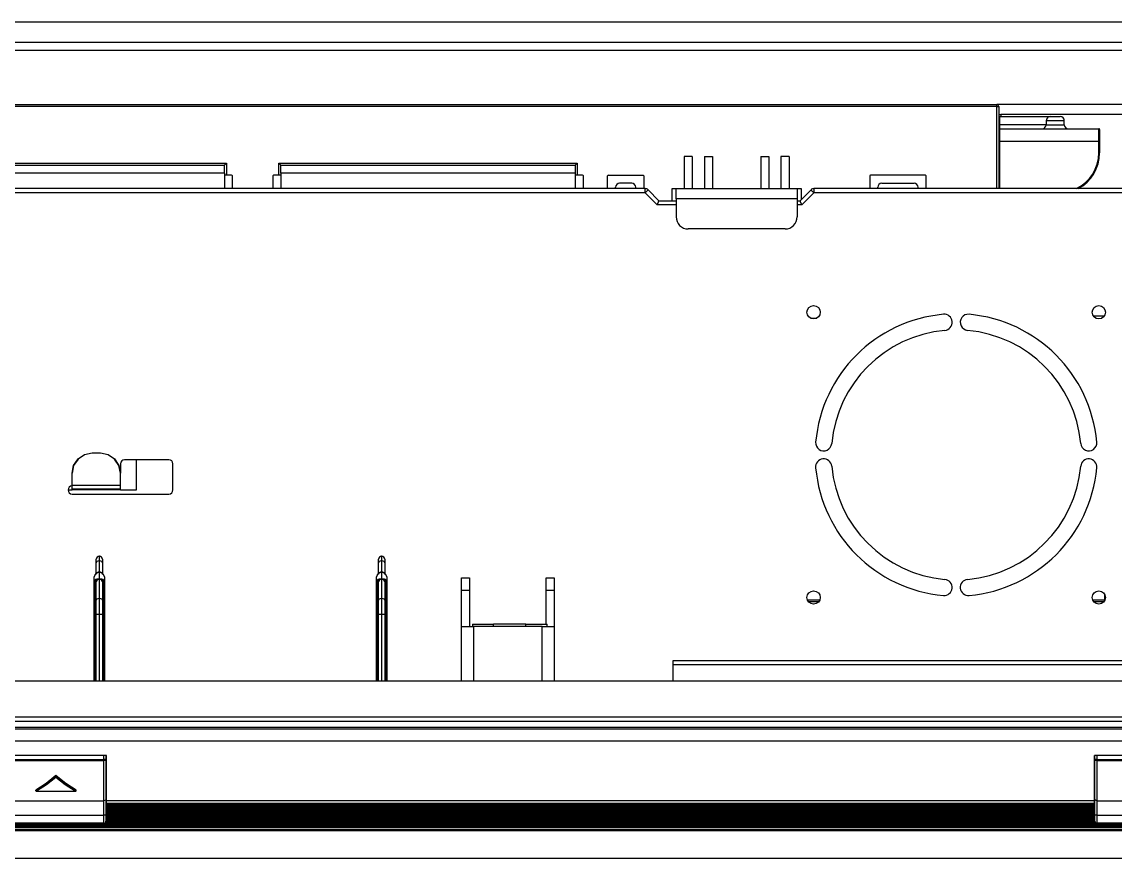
# Model space of a CAD drawing. Header units: millimetres. Extents: x 10547 to 11305, y 9897 to 10391.
# Drawn here: x 10966.16 to 10968.588, y 10281.628 to 10283.485 of the extents above; entities that cross this region are included whole.
import ezdxf

# ---------------------------------------------------------------- set-up
doc = ezdxf.new("R2010")
doc.units = ezdxf.units.MM
doc.layers.add('LG-AIRCON', color=240, linetype='Continuous')
doc.layers.add('에어컨', color=15, linetype='Continuous')

# ---------------------------------------------------------------- blocks, each defined once
blk = doc.blocks.new('A$C079960E7')
at = {"layer": '에어컨', "color": 0, "linetype": 'Continuous'}
for p, q in [((509.85, 373.21, 0), (1814.86, 373.21, 0)), ((509.85, 364.21, 0), (1814.86, 364.21, 0)), ((1814.86, 360.37, 0), (517.05, 360.37, 0)), ((623.7, 336.33, 0), (1719.91, 336.33, 0)), ((1719.91, 335.43, 0), (623.7, 335.43, 0)), ((1817.11, 336.33, 0), (1719.91, 336.33, 0)), ((1719.91, 336.07, 0), (1719.91, 336.33, 0)), ((1719.91, 335.43, 0), (1719.91, 336.07, 0)), ((1719.91, 298.8, 0), (1719.91, 335.43, 0)), ((1719.91, 335.43, 0), (1720.54, 335.43, 0)), ((1720.54, 335.43, 0), (1720.81, 335.43, 0)), ((1720.81, 335.43, 0), (1720.81, 298.8, 0)), ((1720.81, 331.83, 0), (1721.07, 331.83, 0)), ((1721.07, 331.83, 0), (1721.71, 331.83, 0)), ((1721.71, 331.83, 0), (1721.71, 330.93, 0)), ((1781.11, 331.83, 0), (1721.71, 331.83, 0)), ((1720.91, 327.33, 0), (1720.81, 327.33, 0)), ((1721.17, 327.33, 0), (1720.91, 327.33, 0)), ((1721.17, 330.93, 0), (1743.76, 330.93, 0)), ((1721.17, 330.93, 0), (1721.17, 330.45, 0)), ((1721.17, 330.45, 0), (1721.17, 329.13, 0)), ((1721.17, 329.13, 0), (1721.17, 327.33, 0)), ((1721.17, 327.33, 0), (1721.17, 325.53, 0)), ((1741.96, 327.33, 0), (1721.17, 327.33, 0)), ((1741.96, 329.13, 0), (1741.96, 327.33, 0)), ((1742.5, 329.13, 0), (1741.96, 329.13, 0)), ((1741.96, 327.33, 0), (1742.5, 327.33, 0)), ((1743.98, 329.13, 0), (1742.5, 329.13, 0)), ((1742.5, 327.33, 0), (1743.98, 327.33, 0)), ((1743.76, 330.93, 0), (1744.42, 330.93, 0)), ((1746.01, 329.13, 0), (1743.98, 329.13, 0)), ((1743.98, 327.33, 0), (1746.01, 327.33, 0)), ((1744.42, 330.93, 0), (1746.01, 330.93, 0)), ((1746.01, 330.93, 0), (1747.6, 330.93, 0)), ((1748.03, 329.13, 0), (1746.01, 329.13, 0)), ((1746.01, 327.33, 0), (1748.03, 327.33, 0)), ((1747.6, 330.93, 0), (1748.26, 330.93, 0)), ((1749.51, 329.13, 0), (1748.03, 329.13, 0)), ((1748.03, 327.33, 0), (1749.51, 327.33, 0)), ((1750.06, 329.13, 0), (1749.51, 329.13, 0)), ((1749.51, 327.33, 0), (1750.06, 327.33, 0)), ((1750.06, 327.33, 0), (1750.06, 329.13, 0)), ((1721.17, 325.53, 0), (1765.45, 325.53, 0)), ((1721.17, 325.53, 0), (1721.17, 324.76, 0)), ((1721.17, 324.76, 0), (1721.17, 322.65, 0)), ((1721.17, 322.65, 0), (1721.17, 319.77, 0)), ((1765.45, 324.76, 0), (1765.45, 325.53, 0)), ((1765.45, 322.65, 0), (1765.45, 324.76, 0)), ((1765.45, 319.77, 0), (1765.45, 322.65, 0)), ((1765.81, 325.17, 0), (1765.81, 324.45, 0)), ((1765.81, 324.45, 0), (1765.81, 322.47, 0)), ((1765.81, 322.47, 0), (1765.81, 319.77, 0)), ((1720.91, 319.77, 0), (1720.81, 319.77, 0)), ((1721.17, 319.77, 0), (1720.91, 319.77, 0)), ((1721.17, 319.77, 0), (1721.17, 298.8, 0)), ((1765.45, 319.77, 0), (1721.17, 319.77, 0)), ((1765.45, 314.73, 0), (1765.45, 319.77, 0)), ((1765.7, 319.77, 0), (1765.45, 319.77, 0)), ((1765.81, 319.77, 0), (1765.7, 319.77, 0)), ((1765.81, 319.77, 0), (1765.81, 314.73, 0)), ((1584.01, 313.2, 0), (1580.41, 313.2, 0)), ((1580.41, 313.2, 0), (1580.41, 298.8, 0)), ((1584.01, 313.2, 0), (1584.01, 298.8, 0)), ((1589.41, 313.2, 0), (1589.41, 298.8, 0)), ((1589.41, 313.2, 0), (1593.01, 313.2, 0)), ((1593.01, 313.2, 0), (1593.01, 298.8, 0)), ((1614.61, 313.2, 0), (1618.21, 313.2, 0)), ((1614.61, 313.2, 0), (1614.61, 298.8, 0)), ((1618.21, 313.2, 0), (1618.21, 298.8, 0)), ((1627.21, 313.2, 0), (1623.61, 313.2, 0)), ((1623.61, 313.2, 0), (1623.61, 298.8, 0)), ((1627.21, 313.2, 0), (1627.21, 298.8, 0)), ((1765.7, 314.73, 0), (1765.45, 314.73, 0)), ((1765.81, 314.73, 0), (1765.7, 314.73, 0)), ((1242.91, 310.23, 0), (1376.11, 310.23, 0)), ((1243.81, 309.33, 0), (1375.21, 309.33, 0)), ((1375.21, 309.33, 0), (1375.47, 309.59, 0)), ((1375.21, 308.85, 0), (1375.21, 309.33, 0)), ((1375.21, 307.53, 0), (1375.21, 308.85, 0)), ((1375.21, 305.73, 0), (1375.21, 307.53, 0)), ((1375.47, 309.59, 0), (1376.11, 310.23, 0)), ((1376.11, 310.23, 0), (1376.11, 304.83, 0)), ((1399.51, 310.23, 0), (1532.71, 310.23, 0)), ((1399.51, 304.83, 0), (1399.51, 310.23, 0)), ((1399.51, 310.23, 0), (1400.14, 309.59, 0)), ((1400.14, 309.59, 0), (1400.41, 309.33, 0)), ((1400.41, 309.33, 0), (1531.81, 309.33, 0)), ((1400.41, 308.85, 0), (1400.41, 309.33, 0)), ((1400.41, 307.53, 0), (1400.41, 308.85, 0)), ((1400.41, 305.73, 0), (1400.41, 307.53, 0)), ((1531.81, 309.33, 0), (1532.07, 309.59, 0)), ((1531.81, 309.33, 0), (1531.81, 308.85, 0)), ((1531.81, 308.85, 0), (1531.81, 307.53, 0)), ((1531.81, 307.53, 0), (1531.81, 305.73, 0)), ((1532.07, 309.59, 0), (1532.71, 310.23, 0)), ((1532.71, 310.23, 0), (1532.71, 304.83, 0)), ((1375.21, 305.73, 0), (1243.81, 305.73, 0)), ((1375.21, 305.73, 0), (1375.21, 298.8, 0)), ((1375.47, 304.83, 0), (1375.21, 304.83, 0)), ((1376.11, 304.83, 0), (1375.47, 304.83, 0)), ((1378.45, 304.83, 0), (1376.11, 304.83, 0)), ((1378.81, 298.8, 0), (1378.81, 304.47, 0)), ((1396.81, 304.47, 0), (1396.81, 298.8, 0)), ((1399.51, 304.83, 0), (1397.17, 304.83, 0)), ((1400.14, 304.83, 0), (1399.51, 304.83, 0)), ((1400.41, 304.83, 0), (1400.14, 304.83, 0)), ((1531.81, 305.73, 0), (1400.41, 305.73, 0)), ((1400.41, 305.73, 0), (1400.41, 298.8, 0)), ((1531.81, 305.73, 0), (1531.81, 298.8, 0)), ((1532.07, 304.83, 0), (1531.81, 304.83, 0)), ((1532.71, 304.83, 0), (1532.07, 304.83, 0)), ((1535.05, 304.83, 0), (1532.71, 304.83, 0)), ((1535.41, 298.8, 0), (1535.41, 304.47, 0)), ((1546.21, 298.8, 0), (1546.21, 304.47, 0)), ((1546.57, 304.83, 0), (1562.05, 304.83, 0)), ((1562.41, 304.47, 0), (1562.41, 298.8, 0)), ((1663.21, 304.47, 0), (1663.21, 298.8, 0)), ((1688.05, 304.83, 0), (1663.57, 304.83, 0)), ((1688.41, 298.8, 0), (1688.41, 304.47, 0)), ((1563.01, 298.8, 0), (1206.3, 298.8, 0)), ((1549.81, 298.8, 0), (1549.81, 299.43, 0)), ((1557.01, 301.23, 0), (1551.61, 301.23, 0)), ((1558.81, 298.8, 0), (1558.81, 299.43, 0)), ((1563.01, 298.27, 0), (1563.01, 298.8, 0)), ((1563.01, 297, 0), (1563.01, 298.27, 0)), ((1563.91, 297.9, 0), (1563.01, 297, 0)), ((1564.28, 298.27, 0), (1563.91, 297.9, 0)), ((1564.28, 298.27, 0), (1569.16, 293.4, 0)), ((1575.01, 293.4, 0), (1575.01, 298.8, 0)), ((1575.01, 298.8, 0), (1576.28, 298.8, 0)), ((1576.28, 298.8, 0), (1576.81, 298.8, 0)), ((1576.81, 298.8, 0), (1630.81, 298.8, 0)), ((1576.81, 298.2, 0), (1576.81, 298.8, 0)), ((1576.81, 296.55, 0), (1576.81, 298.2, 0)), ((1630.81, 298.8, 0), (1630.81, 298.2, 0)), ((1630.81, 298.8, 0), (1631.33, 298.8, 0)), ((1630.81, 298.2, 0), (1630.81, 296.55, 0)), ((1631.33, 298.8, 0), (1632.61, 298.8, 0)), ((1632.16, 293.4, 0), (1637.03, 298.27, 0)), ((1632.61, 298.8, 0), (1632.61, 293.85, 0)), ((1637.4, 297.9, 0), (1637.03, 298.27, 0)), ((1638.3, 297, 0), (1637.4, 297.9, 0)), ((1824.58, 298.8, 0), (1638.3, 298.8, 0)), ((1638.3, 298.8, 0), (1638.3, 298.27, 0)), ((1638.3, 298.27, 0), (1638.3, 297, 0)), ((1666.81, 298.8, 0), (1666.81, 299.43, 0)), ((1668.61, 301.23, 0), (1683.01, 301.23, 0)), ((1684.81, 298.8, 0), (1684.81, 299.43, 0)), ((1563.01, 297, 0), (1206.3, 297, 0)), ((1568.41, 291.6, 0), (1563.01, 297, 0)), ((1568.41, 291.6, 0), (1568.94, 292.87, 0)), ((1568.94, 292.87, 0), (1569.16, 293.4, 0)), ((1569.16, 293.4, 0), (1576.81, 293.4, 0)), ((1576.81, 294.3, 0), (1576.81, 296.55, 0)), ((1630.81, 294.3, 0), (1576.81, 294.3, 0)), ((1576.81, 294.3, 0), (1576.81, 286.2, 0)), ((1630.81, 296.55, 0), (1630.81, 294.3, 0)), ((1630.81, 294.3, 0), (1630.81, 286.2, 0)), ((1630.81, 293.4, 0), (1632.16, 293.4, 0)), ((1632.38, 292.87, 0), (1632.16, 293.4, 0)), ((1632.9, 291.6, 0), (1632.38, 292.87, 0)), ((1638.3, 297, 0), (1632.9, 291.6, 0)), ((1824.58, 297, 0), (1638.3, 297, 0)), ((1576.81, 291.6, 0), (1568.41, 291.6, 0)), ((1632.9, 291.6, 0), (1630.81, 291.6, 0)), ((1625.41, 280.8, 0), (1582.21, 280.8, 0)), ((1636.79, 241.02, 0), (1639.61, 241.04, 0)), ((1762.93, 242.07, 0), (1768.01, 242.12, 0)), ((1312.81, 180.18, 0), (1316.26, 180.86, 0)), ((1316.26, 180.79, 0), (1312.81, 180.1, 0)), ((1316.26, 180.86, 0), (1316.26, 180.79, 0)), ((1316.26, 180.86, 0), (1319.86, 180.86, 0)), ((1319.86, 180.79, 0), (1316.26, 180.79, 0)), ((1319.86, 180.79, 0), (1319.86, 180.86, 0)), ((1319.86, 180.86, 0), (1323.3, 180.18, 0)), ((1323.3, 180.1, 0), (1319.86, 180.79, 0)), ((1307.94, 175.31, 0), (1309.89, 178.23, 0)), ((1309.89, 178.15, 0), (1307.94, 175.24, 0)), ((1309.89, 178.23, 0), (1312.81, 180.18, 0)), ((1312.81, 180.1, 0), (1309.89, 178.15, 0)), ((1323.3, 180.18, 0), (1326.22, 178.23, 0)), ((1326.22, 178.15, 0), (1323.3, 180.1, 0)), ((1326.22, 178.23, 0), (1328.17, 175.31, 0)), ((1328.17, 175.24, 0), (1326.22, 178.15, 0)), ((1328.86, 176.04, 0), (1328.86, 171.87, 0)), ((1350.46, 177.84, 0), (1330.66, 177.84, 0)), ((1336.06, 164.34, 0), (1336.06, 177.84, 0)), ((1352.26, 164.34, 0), (1352.26, 176.04, 0)), ((1307.26, 171.87, 0), (1307.94, 175.31, 0)), ((1307.94, 175.24, 0), (1307.26, 171.8, 0)), ((1307.26, 171.8, 0), (1307.26, 171.87, 0)), ((1307.26, 166.41, 0), (1307.26, 171.8, 0)), ((1328.17, 175.31, 0), (1328.86, 171.87, 0)), ((1328.86, 171.8, 0), (1328.17, 175.24, 0)), ((1328.86, 171.87, 0), (1328.86, 171.8, 0)), ((1328.86, 166.41, 0), (1328.86, 171.8, 0)), ((1328.86, 166.41, 0), (1307.26, 166.41, 0)), ((1307.26, 165.2, 0), (1307.26, 166.41, 0)), ((1328.86, 165.2, 0), (1328.86, 166.41, 0)), ((1305.46, 164.34, 0), (1307.26, 164.34, 0)), ((1307.26, 164.7, 0), (1307.26, 165.2, 0)), ((1328.86, 164.7, 0), (1307.26, 164.7, 0)), ((1307.26, 164.6, 0), (1307.26, 164.7, 0)), ((1307.26, 164.34, 0), (1307.26, 164.6, 0)), ((1328.86, 164.34, 0), (1307.26, 164.34, 0)), ((1307.26, 162.54, 0), (1350.46, 162.54, 0)), ((1328.86, 164.7, 0), (1328.86, 165.2, 0)), ((1328.86, 164.6, 0), (1328.86, 164.7, 0)), ((1328.86, 164.34, 0), (1328.86, 164.6, 0)), ((1328.86, 164.34, 0), (1336.06, 164.34, 0)), ((1318.06, 133.08, 0), (1318.06, 133.5, 0)), ((1318.06, 131.87, 0), (1318.06, 133.08, 0)), ((1318.06, 131.87, 0), (1318.43, 132.57, 0)), ((1318.06, 127.14, 0), (1318.06, 131.87, 0)), ((1318.43, 132.57, 0), (1319.32, 132.87, 0)), ((1319.5, 134.76, 0), (1319.32, 134.76, 0)), ((1319.32, 134.76, 0), (1319.32, 134.27, 0)), ((1319.32, 134.27, 0), (1319.32, 132.87, 0)), ((1319.32, 132.87, 0), (1319.32, 127.78, 0)), ((1319.5, 132.87, 0), (1319.32, 132.87, 0)), ((1319.5, 134.27, 0), (1319.5, 134.76, 0)), ((1319.5, 132.87, 0), (1319.5, 134.27, 0)), ((1319.5, 127.78, 0), (1319.5, 132.87, 0)), ((1319.5, 132.87, 0), (1320.39, 132.57, 0)), ((1320.39, 132.57, 0), (1320.76, 131.87, 0)), ((1320.76, 133.5, 0), (1320.76, 133.08, 0)), ((1320.76, 133.08, 0), (1320.76, 131.87, 0)), ((1320.76, 131.87, 0), (1320.76, 127.13, 0)), ((1444.06, 133.08, 0), (1444.06, 133.5, 0)), ((1444.06, 131.87, 0), (1444.06, 133.08, 0)), ((1444.06, 131.87, 0), (1444.43, 132.57, 0)), ((1444.06, 127.14, 0), (1444.06, 131.87, 0)), ((1444.43, 132.57, 0), (1445.32, 132.87, 0)), ((1445.5, 134.76, 0), (1445.32, 134.76, 0)), ((1445.32, 134.76, 0), (1445.32, 134.27, 0)), ((1445.32, 134.27, 0), (1445.32, 132.87, 0)), ((1445.32, 132.87, 0), (1445.32, 127.78, 0)), ((1445.5, 132.87, 0), (1445.32, 132.87, 0)), ((1445.5, 134.27, 0), (1445.5, 134.76, 0)), ((1445.5, 132.87, 0), (1445.5, 134.27, 0)), ((1445.5, 127.78, 0), (1445.5, 132.87, 0)), ((1445.5, 132.87, 0), (1446.39, 132.57, 0)), ((1446.39, 132.57, 0), (1446.76, 131.87, 0)), ((1446.76, 133.5, 0), (1446.76, 133.08, 0)), ((1446.76, 133.08, 0), (1446.76, 131.87, 0)), ((1446.76, 131.87, 0), (1446.76, 127.13, 0)), ((1317.74, 126.86, 0), (1317.53, 126.61, 0)), ((1317.8, 126.86, 0), (1317.62, 126.67, 0)), ((1318.01, 127.1, 0), (1317.74, 126.86, 0)), ((1318.06, 127.09, 0), (1317.8, 126.86, 0)), ((1318.22, 127.27, 0), (1318.01, 127.1, 0)), ((1318.06, 126.74, 0), (1318.43, 127.47, 0)), ((1318.35, 127.29, 0), (1318.06, 127.09, 0)), ((1318.45, 127.42, 0), (1318.22, 127.27, 0)), ((1318.46, 127.37, 0), (1318.35, 127.29, 0)), ((1318.43, 127.47, 0), (1319.32, 127.78, 0)), ((1318.44, 127.43, 0), (1318.5, 127.47, 0)), ((1318.57, 127.43, 0), (1318.46, 127.37, 0)), ((1318.5, 127.47, 0), (1318.75, 127.61, 0)), ((1318.93, 127.62, 0), (1318.57, 127.43, 0)), ((1318.75, 127.61, 0), (1319.02, 127.71, 0)), ((1319.3, 127.77, 0), (1318.93, 127.62, 0)), ((1319.02, 127.71, 0), (1319.16, 127.75, 0)), ((1319.16, 127.75, 0), (1319.3, 127.77, 0)), ((1319.31, 127.77, 0), (1319.3, 127.77, 0)), ((1319.3, 127.77, 0), (1319.31, 127.77, 0)), ((1319.32, 127.78, 0), (1319.31, 127.77, 0)), ((1319.31, 127.77, 0), (1319.32, 127.78, 0)), ((1319.32, 127.78, 0), (1319.32, 124.57, 0)), ((1319.5, 124.57, 0), (1319.5, 127.78, 0)), ((1319.5, 127.78, 0), (1320.39, 127.47, 0)), ((1319.5, 127.77, 0), (1319.5, 127.78, 0)), ((1319.5, 127.78, 0), (1319.5, 127.77, 0)), ((1319.51, 127.77, 0), (1319.5, 127.77, 0)), ((1319.5, 127.77, 0), (1319.51, 127.77, 0)), ((1319.88, 127.62, 0), (1319.51, 127.77, 0)), ((1319.51, 127.77, 0), (1319.65, 127.75, 0)), ((1319.65, 127.75, 0), (1319.79, 127.71, 0)), ((1319.79, 127.71, 0), (1320.06, 127.61, 0)), ((1320.24, 127.43, 0), (1319.88, 127.62, 0)), ((1320.06, 127.61, 0), (1320.31, 127.47, 0)), ((1320.35, 127.37, 0), (1320.24, 127.43, 0)), ((1320.31, 127.47, 0), (1320.37, 127.43, 0)), ((1320.46, 127.29, 0), (1320.35, 127.37, 0)), ((1320.52, 127.32, 0), (1320.36, 127.42, 0)), ((1320.39, 127.47, 0), (1320.76, 126.74, 0)), ((1320.75, 127.09, 0), (1320.46, 127.29, 0)), ((1320.68, 127.21, 0), (1320.52, 127.32, 0)), ((1320.95, 126.98, 0), (1320.68, 127.21, 0)), ((1321.01, 126.86, 0), (1320.75, 127.09, 0)), ((1321.18, 126.72, 0), (1320.95, 126.98, 0)), ((1321.19, 126.67, 0), (1321.01, 126.86, 0)), ((1443.75, 126.86, 0), (1443.53, 126.61, 0)), ((1443.8, 126.86, 0), (1443.62, 126.67, 0)), ((1444.01, 127.1, 0), (1443.75, 126.86, 0)), ((1444.06, 127.09, 0), (1443.8, 126.86, 0)), ((1444.22, 127.27, 0), (1444.01, 127.1, 0)), ((1444.06, 126.74, 0), (1444.43, 127.47, 0)), ((1444.35, 127.29, 0), (1444.06, 127.09, 0)), ((1444.45, 127.42, 0), (1444.22, 127.27, 0)), ((1444.46, 127.37, 0), (1444.35, 127.29, 0)), ((1444.43, 127.47, 0), (1445.32, 127.78, 0)), ((1444.44, 127.43, 0), (1444.5, 127.47, 0)), ((1444.57, 127.43, 0), (1444.46, 127.37, 0)), ((1444.5, 127.47, 0), (1444.75, 127.61, 0)), ((1444.93, 127.62, 0), (1444.57, 127.43, 0)), ((1444.75, 127.61, 0), (1445.02, 127.71, 0)), ((1445.3, 127.77, 0), (1444.93, 127.62, 0)), ((1445.02, 127.71, 0), (1445.16, 127.75, 0)), ((1445.16, 127.75, 0), (1445.3, 127.77, 0)), ((1445.31, 127.77, 0), (1445.3, 127.77, 0)), ((1445.3, 127.77, 0), (1445.31, 127.77, 0)), ((1445.32, 127.78, 0), (1445.31, 127.77, 0)), ((1445.31, 127.77, 0), (1445.32, 127.78, 0)), ((1445.32, 127.78, 0), (1445.32, 124.57, 0)), ((1445.5, 124.57, 0), (1445.5, 127.78, 0)), ((1445.5, 127.78, 0), (1446.39, 127.47, 0)), ((1445.5, 127.77, 0), (1445.5, 127.78, 0)), ((1445.5, 127.78, 0), (1445.5, 127.77, 0)), ((1445.51, 127.77, 0), (1445.5, 127.77, 0)), ((1445.5, 127.77, 0), (1445.51, 127.77, 0)), ((1445.88, 127.62, 0), (1445.51, 127.77, 0)), ((1445.51, 127.77, 0), (1445.65, 127.75, 0)), ((1445.65, 127.75, 0), (1445.79, 127.71, 0)), ((1445.79, 127.71, 0), (1446.06, 127.61, 0)), ((1446.24, 127.43, 0), (1445.88, 127.62, 0)), ((1446.06, 127.61, 0), (1446.31, 127.47, 0)), ((1446.35, 127.37, 0), (1446.24, 127.43, 0)), ((1446.31, 127.47, 0), (1446.37, 127.43, 0)), ((1446.46, 127.29, 0), (1446.35, 127.37, 0)), ((1446.52, 127.32, 0), (1446.37, 127.42, 0)), ((1446.39, 127.47, 0), (1446.76, 126.74, 0)), ((1446.75, 127.09, 0), (1446.46, 127.29, 0)), ((1446.68, 127.21, 0), (1446.52, 127.32, 0)), ((1446.95, 126.98, 0), (1446.68, 127.21, 0)), ((1447.01, 126.86, 0), (1446.75, 127.09, 0)), ((1447.18, 126.72, 0), (1446.95, 126.98, 0)), ((1447.19, 126.67, 0), (1447.01, 126.86, 0)), ((1317.37, 126.33, 0), (1317.16, 125.57, 0)), ((1317.16, 123.25, 0), (1317.16, 125.57, 0)), ((1317.16, 123.25, 0), (1317.37, 124.01, 0)), ((1317.16, 99.24, 0), (1317.16, 123.25, 0)), ((1317.16, 123.25, 0), (1317.26, 123.1, 0)), ((1317.26, 123.1, 0), (1317.52, 123.04, 0)), ((1317.42, 126.44, 0), (1317.36, 126.34, 0)), ((1317.42, 126.4, 0), (1317.37, 126.33, 0)), ((1317.37, 126.33, 0), (1317.38, 126.36, 0)), ((1317.37, 124.01, 0), (1317.4, 124.05, 0)), ((1317.37, 124.01, 0), (1317.47, 123.83, 0)), ((1317.38, 126.36, 0), (1317.39, 126.39, 0)), ((1317.4, 124.05, 0), (1317.43, 124.09, 0)), ((1317.49, 126.53, 0), (1317.42, 126.44, 0)), ((1317.46, 126.47, 0), (1317.42, 126.4, 0)), ((1317.43, 124.1, 0), (1317.61, 124.31, 0)), ((1317.43, 124.09, 0), (1317.43, 124.1, 0)), ((1317.43, 124.1, 0), (1317.43, 124.1, 0)), ((1317.43, 124.09, 0), (1317.51, 123.91, 0)), ((1317.62, 126.67, 0), (1317.46, 126.47, 0)), ((1317.46, 126.47, 0), (1317.47, 126.51, 0)), ((1317.47, 126.51, 0), (1317.48, 126.54, 0)), ((1317.47, 123.83, 0), (1317.7, 123.68, 0)), ((1317.51, 126.57, 0), (1317.49, 126.53, 0)), ((1317.53, 126.61, 0), (1317.51, 126.57, 0)), ((1317.51, 123.91, 0), (1317.72, 123.75, 0)), ((1317.7, 123.68, 0), (1317.52, 123.04, 0)), ((1317.52, 123.04, 0), (1317.52, 99.03, 0)), ((1317.61, 124.31, 0), (1317.83, 124.48, 0)), ((1317.71, 123.71, 0), (1317.7, 123.68, 0)), ((1317.7, 99.03, 0), (1317.7, 123.68, 0)), ((1317.72, 123.75, 0), (1317.71, 123.71, 0)), ((1317.81, 123.95, 0), (1317.72, 123.75, 0)), ((1317.96, 123.68, 0), (1317.72, 123.75, 0)), ((1317.72, 123.75, 0), (1317.72, 123.75, 0)), ((1317.72, 123.75, 0), (1317.72, 123.75, 0)), ((1317.93, 124.12, 0), (1317.81, 123.95, 0)), ((1317.83, 124.48, 0), (1318.09, 124.6, 0)), ((1318.11, 124.29, 0), (1317.93, 124.12, 0)), ((1318.06, 123.54, 0), (1317.96, 123.68, 0)), ((1318.43, 124.27, 0), (1318.06, 123.54, 0)), ((1318.06, 115.12, 0), (1318.06, 123.54, 0)), ((1318.09, 124.6, 0), (1318.37, 124.67, 0)), ((1318.33, 124.42, 0), (1318.11, 124.29, 0)), ((1318.41, 124.46, 0), (1318.33, 124.42, 0)), ((1318.37, 124.67, 0), (1318.46, 124.68, 0)), ((1318.5, 124.49, 0), (1318.41, 124.46, 0)), ((1319.32, 124.57, 0), (1318.43, 124.27, 0)), ((1318.46, 124.68, 0), (1318.56, 124.69, 0)), ((1318.78, 124.57, 0), (1318.5, 124.49, 0)), ((1318.56, 124.69, 0), (1318.93, 124.66, 0)), ((1319.09, 124.59, 0), (1318.78, 124.57, 0)), ((1318.93, 124.66, 0), (1319.3, 124.57, 0)), ((1319.2, 124.58, 0), (1319.09, 124.59, 0)), ((1319.3, 124.57, 0), (1319.2, 124.58, 0)), ((1319.3, 124.57, 0), (1319.31, 124.57, 0)), ((1319.31, 124.57, 0), (1319.3, 124.57, 0)), ((1319.31, 124.57, 0), (1319.32, 124.57, 0)), ((1319.32, 124.57, 0), (1319.31, 124.57, 0)), ((1319.32, 124.57, 0), (1319.32, 116.12, 0)), ((1319.5, 116.12, 0), (1319.5, 124.57, 0)), ((1320.39, 124.27, 0), (1319.5, 124.57, 0)), ((1319.51, 124.57, 0), (1319.5, 124.57, 0)), ((1319.5, 124.57, 0), (1319.5, 124.57, 0)), ((1319.5, 124.57, 0), (1319.5, 124.57, 0)), ((1319.5, 124.57, 0), (1319.51, 124.57, 0)), ((1319.51, 124.57, 0), (1319.88, 124.66, 0)), ((1319.62, 124.58, 0), (1319.51, 124.57, 0)), ((1319.72, 124.59, 0), (1319.62, 124.58, 0)), ((1320.03, 124.57, 0), (1319.72, 124.59, 0)), ((1319.88, 124.66, 0), (1320.26, 124.69, 0)), ((1320.32, 124.49, 0), (1320.03, 124.57, 0)), ((1320.26, 124.69, 0), (1320.35, 124.68, 0)), ((1320.4, 124.46, 0), (1320.32, 124.49, 0)), ((1320.35, 124.68, 0), (1320.45, 124.67, 0)), ((1320.76, 123.54, 0), (1320.39, 124.27, 0)), ((1320.49, 124.42, 0), (1320.4, 124.46, 0)), ((1320.45, 124.67, 0), (1320.72, 124.6, 0)), ((1320.7, 124.29, 0), (1320.49, 124.42, 0)), ((1320.88, 124.12, 0), (1320.7, 124.29, 0)), ((1320.72, 124.6, 0), (1320.98, 124.48, 0)), ((1320.85, 123.68, 0), (1320.76, 123.54, 0)), ((1320.76, 123.54, 0), (1320.76, 115.12, 0)), ((1321.09, 123.75, 0), (1320.85, 123.68, 0)), ((1321, 123.95, 0), (1320.88, 124.12, 0)), ((1320.98, 124.48, 0), (1321.2, 124.31, 0)), ((1321.09, 123.75, 0), (1321, 123.95, 0)), ((1321.09, 123.75, 0), (1321.3, 123.91, 0)), ((1321.09, 123.75, 0), (1321.09, 123.75, 0)), ((1321.09, 123.75, 0), (1321.09, 123.75, 0)), ((1321.1, 123.71, 0), (1321.09, 123.75, 0)), ((1321.12, 123.68, 0), (1321.1, 123.71, 0)), ((1321.12, 123.68, 0), (1321.34, 123.83, 0)), ((1321.12, 123.68, 0), (1321.12, 99.03, 0)), ((1321.3, 123.04, 0), (1321.12, 123.68, 0)), ((1321.25, 126.63, 0), (1321.18, 126.72, 0)), ((1321.35, 126.47, 0), (1321.19, 126.67, 0)), ((1321.2, 124.31, 0), (1321.38, 124.1, 0)), ((1321.31, 126.53, 0), (1321.25, 126.63, 0)), ((1321.3, 123.91, 0), (1321.39, 124.09, 0)), ((1321.3, 123.04, 0), (1321.55, 123.1, 0)), ((1321.3, 99.03, 0), (1321.3, 123.04, 0)), ((1321.33, 126.54, 0), (1321.35, 126.51, 0)), ((1321.4, 126.44, 0), (1321.33, 126.53, 0)), ((1321.34, 123.83, 0), (1321.44, 124.01, 0)), ((1321.35, 126.51, 0), (1321.35, 126.47, 0)), ((1321.4, 126.4, 0), (1321.35, 126.47, 0)), ((1321.38, 124.1, 0), (1321.38, 124.1, 0)), ((1321.38, 124.1, 0), (1321.39, 124.09, 0)), ((1321.39, 124.09, 0), (1321.41, 124.05, 0)), ((1321.45, 126.34, 0), (1321.4, 126.44, 0)), ((1321.44, 126.33, 0), (1321.4, 126.4, 0)), ((1321.41, 124.05, 0), (1321.44, 124.01, 0)), ((1321.43, 126.39, 0), (1321.44, 126.36, 0)), ((1321.44, 126.36, 0), (1321.44, 126.33, 0)), ((1321.66, 125.57, 0), (1321.44, 126.33, 0)), ((1321.44, 124.01, 0), (1321.66, 123.25, 0)), ((1321.55, 123.1, 0), (1321.66, 123.25, 0)), ((1321.66, 125.57, 0), (1321.66, 123.25, 0)), ((1321.66, 123.25, 0), (1321.66, 99.24, 0)), ((1443.37, 126.33, 0), (1443.16, 125.57, 0)), ((1443.16, 123.25, 0), (1443.16, 125.57, 0)), ((1443.16, 123.25, 0), (1443.37, 124.01, 0)), ((1443.16, 99.24, 0), (1443.16, 123.25, 0)), ((1443.16, 123.25, 0), (1443.26, 123.1, 0)), ((1443.26, 123.1, 0), (1443.52, 123.04, 0)), ((1443.43, 126.44, 0), (1443.36, 126.34, 0)), ((1443.42, 126.4, 0), (1443.37, 126.33, 0)), ((1443.37, 126.33, 0), (1443.38, 126.36, 0)), ((1443.37, 124.01, 0), (1443.4, 124.05, 0)), ((1443.37, 124.01, 0), (1443.47, 123.83, 0)), ((1443.38, 126.36, 0), (1443.39, 126.39, 0)), ((1443.4, 124.05, 0), (1443.43, 124.09, 0)), ((1443.47, 126.47, 0), (1443.42, 126.4, 0)), ((1443.49, 126.53, 0), (1443.43, 126.44, 0)), ((1443.43, 124.1, 0), (1443.61, 124.31, 0)), ((1443.43, 124.09, 0), (1443.43, 124.1, 0)), ((1443.43, 124.1, 0), (1443.43, 124.1, 0)), ((1443.43, 124.09, 0), (1443.51, 123.91, 0)), ((1443.62, 126.67, 0), (1443.47, 126.47, 0)), ((1443.47, 126.51, 0), (1443.48, 126.54, 0)), ((1443.47, 126.47, 0), (1443.47, 126.51, 0)), ((1443.47, 123.83, 0), (1443.7, 123.68, 0)), ((1443.51, 126.57, 0), (1443.49, 126.53, 0)), ((1443.53, 126.61, 0), (1443.51, 126.57, 0)), ((1443.51, 123.91, 0), (1443.72, 123.75, 0)), ((1443.7, 123.68, 0), (1443.52, 123.04, 0)), ((1443.52, 123.04, 0), (1443.52, 99.03, 0)), ((1443.61, 124.31, 0), (1443.84, 124.48, 0)), ((1443.71, 123.71, 0), (1443.7, 123.68, 0)), ((1443.7, 99.03, 0), (1443.7, 123.68, 0)), ((1443.72, 123.75, 0), (1443.71, 123.71, 0)), ((1443.81, 123.95, 0), (1443.72, 123.75, 0)), ((1443.96, 123.68, 0), (1443.72, 123.75, 0)), ((1443.72, 123.75, 0), (1443.72, 123.75, 0)), ((1443.72, 123.75, 0), (1443.72, 123.75, 0)), ((1443.94, 124.12, 0), (1443.81, 123.95, 0)), ((1443.84, 124.48, 0), (1444.09, 124.6, 0)), ((1444.11, 124.29, 0), (1443.94, 124.12, 0)), ((1444.06, 123.54, 0), (1443.96, 123.68, 0)), ((1444.43, 124.27, 0), (1444.06, 123.54, 0)), ((1444.06, 115.12, 0), (1444.06, 123.54, 0)), ((1444.09, 124.6, 0), (1444.37, 124.67, 0)), ((1444.33, 124.42, 0), (1444.11, 124.29, 0)), ((1444.41, 124.46, 0), (1444.33, 124.42, 0)), ((1444.37, 124.67, 0), (1444.46, 124.68, 0)), ((1444.5, 124.49, 0), (1444.41, 124.46, 0)), ((1445.32, 124.57, 0), (1444.43, 124.27, 0)), ((1444.46, 124.68, 0), (1444.56, 124.69, 0)), ((1444.78, 124.57, 0), (1444.5, 124.49, 0)), ((1444.56, 124.69, 0), (1444.93, 124.66, 0)), ((1445.09, 124.59, 0), (1444.78, 124.57, 0)), ((1444.93, 124.66, 0), (1445.3, 124.57, 0)), ((1445.2, 124.58, 0), (1445.09, 124.59, 0)), ((1445.3, 124.57, 0), (1445.2, 124.58, 0)), ((1445.3, 124.57, 0), (1445.31, 124.57, 0)), ((1445.31, 124.57, 0), (1445.3, 124.57, 0)), ((1445.31, 124.57, 0), (1445.32, 124.57, 0)), ((1445.32, 124.57, 0), (1445.31, 124.57, 0)), ((1445.32, 124.57, 0), (1445.32, 116.12, 0)), ((1445.5, 116.12, 0), (1445.5, 124.57, 0)), ((1446.39, 124.27, 0), (1445.5, 124.57, 0)), ((1445.51, 124.57, 0), (1445.5, 124.57, 0)), ((1445.5, 124.57, 0), (1445.5, 124.57, 0)), ((1445.5, 124.57, 0), (1445.5, 124.57, 0)), ((1445.5, 124.57, 0), (1445.51, 124.57, 0)), ((1445.51, 124.57, 0), (1445.88, 124.66, 0)), ((1445.62, 124.58, 0), (1445.51, 124.57, 0)), ((1445.72, 124.59, 0), (1445.62, 124.58, 0)), ((1446.03, 124.57, 0), (1445.72, 124.59, 0)), ((1445.88, 124.66, 0), (1446.26, 124.69, 0)), ((1446.32, 124.49, 0), (1446.03, 124.57, 0)), ((1446.26, 124.69, 0), (1446.35, 124.68, 0)), ((1446.4, 124.46, 0), (1446.32, 124.49, 0)), ((1446.35, 124.68, 0), (1446.45, 124.67, 0)), ((1446.76, 123.54, 0), (1446.39, 124.27, 0)), ((1446.49, 124.42, 0), (1446.4, 124.46, 0)), ((1446.45, 124.67, 0), (1446.72, 124.6, 0)), ((1446.7, 124.29, 0), (1446.49, 124.42, 0)), ((1446.88, 124.12, 0), (1446.7, 124.29, 0)), ((1446.72, 124.6, 0), (1446.98, 124.48, 0)), ((1446.85, 123.68, 0), (1446.76, 123.54, 0)), ((1446.76, 123.54, 0), (1446.76, 115.12, 0)), ((1447.09, 123.75, 0), (1446.85, 123.68, 0)), ((1447, 123.95, 0), (1446.88, 124.12, 0)), ((1446.98, 124.48, 0), (1447.2, 124.31, 0)), ((1447.09, 123.75, 0), (1447, 123.95, 0)), ((1447.09, 123.75, 0), (1447.3, 123.91, 0)), ((1447.09, 123.75, 0), (1447.09, 123.75, 0)), ((1447.09, 123.75, 0), (1447.09, 123.75, 0)), ((1447.11, 123.71, 0), (1447.09, 123.75, 0)), ((1447.12, 123.68, 0), (1447.11, 123.71, 0)), ((1447.12, 123.68, 0), (1447.34, 123.83, 0)), ((1447.12, 123.68, 0), (1447.12, 99.03, 0)), ((1447.3, 123.04, 0), (1447.12, 123.68, 0)), ((1447.25, 126.63, 0), (1447.18, 126.72, 0)), ((1447.35, 126.47, 0), (1447.19, 126.67, 0)), ((1447.2, 124.31, 0), (1447.38, 124.1, 0)), ((1447.31, 126.53, 0), (1447.25, 126.63, 0)), ((1447.3, 123.91, 0), (1447.39, 124.09, 0)), ((1447.3, 123.04, 0), (1447.55, 123.1, 0)), ((1447.3, 99.03, 0), (1447.3, 123.04, 0)), ((1447.33, 126.54, 0), (1447.35, 126.51, 0)), ((1447.4, 126.44, 0), (1447.33, 126.53, 0)), ((1447.34, 123.83, 0), (1447.44, 124.01, 0)), ((1447.35, 126.51, 0), (1447.35, 126.47, 0)), ((1447.4, 126.4, 0), (1447.35, 126.47, 0)), ((1447.38, 124.1, 0), (1447.38, 124.1, 0)), ((1447.38, 124.1, 0), (1447.39, 124.09, 0)), ((1447.39, 124.09, 0), (1447.41, 124.05, 0)), ((1447.45, 126.34, 0), (1447.4, 126.44, 0)), ((1447.44, 126.33, 0), (1447.4, 126.4, 0)), ((1447.41, 124.05, 0), (1447.44, 124.01, 0)), ((1447.43, 126.39, 0), (1447.44, 126.36, 0)), ((1447.44, 126.36, 0), (1447.44, 126.33, 0)), ((1447.66, 125.57, 0), (1447.44, 126.33, 0)), ((1447.44, 124.01, 0), (1447.66, 123.25, 0)), ((1447.55, 123.1, 0), (1447.66, 123.25, 0)), ((1447.66, 125.57, 0), (1447.66, 123.25, 0)), ((1447.66, 123.25, 0), (1447.66, 99.24, 0)), ((1480.96, 125.1, 0), (1484.56, 125.1, 0)), ((1480.96, 124.42, 0), (1480.96, 125.1, 0)), ((1480.96, 122.47, 0), (1480.96, 124.42, 0)), ((1480.96, 119.56, 0), (1480.96, 122.47, 0)), ((1484.56, 125.1, 0), (1484.56, 124.42, 0)), ((1484.56, 124.42, 0), (1484.56, 122.47, 0)), ((1484.56, 122.47, 0), (1484.56, 119.56, 0)), ((1518.76, 125.1, 0), (1522.36, 125.1, 0)), ((1518.76, 124.42, 0), (1518.76, 125.1, 0)), ((1518.76, 122.47, 0), (1518.76, 124.42, 0)), ((1518.76, 119.56, 0), (1518.76, 122.47, 0)), ((1522.36, 125.1, 0), (1522.36, 124.42, 0)), ((1522.36, 124.42, 0), (1522.36, 122.47, 0)), ((1522.36, 122.47, 0), (1522.36, 119.56, 0)), ((1484.56, 119.56, 0), (1480.96, 119.56, 0)), ((1480.96, 103.5, 0), (1480.96, 119.56, 0)), ((1484.56, 119.56, 0), (1484.56, 103.5, 0)), ((1518.76, 104.4, 0), (1518.76, 119.56, 0)), ((1522.36, 119.56, 0), (1518.76, 119.56, 0)), ((1522.36, 119.56, 0), (1522.36, 103.5, 0)), ((1768.06, 117.8, 0), (1768.06, 114.93, 0)), ((1318.06, 115.12, 0), (1318.43, 115.83, 0)), ((1318.06, 112.41, 0), (1318.06, 115.12, 0)), ((1318.06, 109.01, 0), (1318.06, 112.41, 0)), ((1318.43, 115.83, 0), (1319.32, 116.12, 0)), ((1319.32, 116.12, 0), (1319.5, 116.12, 0)), ((1319.32, 116.12, 0), (1319.32, 112.97, 0)), ((1319.32, 112.97, 0), (1319.32, 109.01, 0)), ((1319.5, 116.12, 0), (1320.39, 115.83, 0)), ((1319.5, 112.97, 0), (1319.5, 116.12, 0)), ((1319.5, 109.01, 0), (1319.5, 112.97, 0)), ((1320.39, 115.83, 0), (1320.76, 115.12, 0)), ((1320.76, 115.12, 0), (1320.76, 112.41, 0)), ((1320.76, 112.41, 0), (1320.76, 109.01, 0)), ((1444.06, 115.12, 0), (1444.43, 115.83, 0)), ((1444.06, 112.41, 0), (1444.06, 115.12, 0)), ((1444.06, 109.01, 0), (1444.06, 112.41, 0)), ((1444.43, 115.83, 0), (1445.32, 116.12, 0)), ((1445.32, 116.12, 0), (1445.5, 116.12, 0)), ((1445.32, 116.12, 0), (1445.32, 112.97, 0)), ((1445.32, 112.97, 0), (1445.32, 109.01, 0)), ((1445.5, 112.97, 0), (1445.5, 116.12, 0)), ((1445.5, 116.12, 0), (1446.39, 115.83, 0)), ((1445.5, 109.01, 0), (1445.5, 112.97, 0)), ((1446.39, 115.83, 0), (1446.76, 115.12, 0)), ((1446.76, 115.12, 0), (1446.76, 112.41, 0)), ((1446.76, 112.41, 0), (1446.76, 109.01, 0)), ((1635.36, 115.37, 0), (1640.97, 115.37, 0)), ((1635.76, 114.61, 0), (1640.56, 114.61, 0)), ((1762.64, 115.37, 0), (1768.06, 115.37, 0)), ((1763.04, 114.61, 0), (1767.84, 114.61, 0)), ((1318.06, 79.2, 0), (1318.06, 109.01, 0)), ((1318.06, 109.01, 0), (1318.43, 109.01, 0)), ((1318.43, 109.01, 0), (1319.32, 109.01, 0)), ((1319.5, 109.01, 0), (1319.32, 109.01, 0)), ((1319.32, 109.01, 0), (1319.32, 79.2, 0)), ((1319.5, 79.2, 0), (1319.5, 109.01, 0)), ((1319.5, 109.01, 0), (1320.39, 109.01, 0)), ((1320.39, 109.01, 0), (1320.76, 109.01, 0)), ((1320.76, 109.01, 0), (1320.76, 79.2, 0)), ((1444.06, 79.2, 0), (1444.06, 109.01, 0)), ((1444.06, 109.01, 0), (1444.43, 109.01, 0)), ((1444.43, 109.01, 0), (1445.32, 109.01, 0)), ((1445.5, 109.01, 0), (1445.32, 109.01, 0)), ((1445.32, 109.01, 0), (1445.32, 79.2, 0)), ((1445.5, 79.2, 0), (1445.5, 109.01, 0)), ((1445.5, 109.01, 0), (1446.39, 109.01, 0)), ((1446.39, 109.01, 0), (1446.76, 109.01, 0)), ((1446.76, 109.01, 0), (1446.76, 79.2, 0)), ((1480.96, 79.2, 0), (1480.96, 103.5, 0)), ((1480.96, 103.5, 0), (1481.68, 103.5, 0)), ((1481.68, 103.5, 0), (1483.66, 103.5, 0)), ((1483.66, 103.5, 0), (1486.36, 103.5, 0)), ((1485.91, 104.4, 0), (1485.91, 103.5, 0)), ((1485.91, 104.4, 0), (1486.37, 104.4, 0)), ((1486.36, 103.5, 0), (1486.36, 79.2, 0)), ((1516.96, 103.5, 0), (1486.36, 103.5, 0)), ((1486.37, 104.4, 0), (1487.71, 104.4, 0)), ((1487.71, 104.4, 0), (1489.8, 104.4, 0)), ((1489.8, 104.4, 0), (1492.44, 104.4, 0)), ((1492.44, 104.4, 0), (1495.36, 104.4, 0)), ((1495.36, 103.5, 0), (1495.36, 104.4, 0)), ((1509.76, 104.4, 0), (1495.36, 104.4, 0)), ((1509.76, 103.5, 0), (1509.76, 104.4, 0)), ((1509.76, 104.4, 0), (1512.68, 104.4, 0)), ((1512.68, 104.4, 0), (1515.31, 104.4, 0)), ((1515.31, 104.4, 0), (1517.4, 104.4, 0)), ((1516.96, 79.2, 0), (1516.96, 103.5, 0)), ((1516.96, 103.5, 0), (1519.66, 103.5, 0)), ((1517.4, 104.4, 0), (1518.74, 104.4, 0)), ((1518.74, 104.4, 0), (1519.21, 104.4, 0)), ((1519.21, 103.5, 0), (1519.21, 104.4, 0)), ((1519.66, 103.5, 0), (1521.63, 103.5, 0)), ((1521.63, 103.5, 0), (1522.36, 103.5, 0)), ((1522.36, 103.5, 0), (1522.36, 79.2, 0)), ((1317.16, 99.24, 0), (1317.26, 99.09, 0)), ((1317.16, 98.89, 0), (1317.16, 99.24, 0)), ((1317.16, 98.51, 0), (1317.16, 98.89, 0)), ((1317.16, 79.2, 0), (1317.16, 98.51, 0)), ((1317.16, 98.51, 0), (1317.26, 98.51, 0)), ((1317.26, 99.09, 0), (1317.52, 99.03, 0)), ((1317.26, 98.51, 0), (1317.52, 98.51, 0)), ((1317.52, 99.03, 0), (1317.7, 99.03, 0)), ((1317.52, 99.03, 0), (1317.52, 98.78, 0)), ((1317.52, 98.78, 0), (1317.52, 98.51, 0)), ((1317.7, 98.51, 0), (1317.52, 98.51, 0)), ((1317.52, 98.51, 0), (1317.52, 79.2, 0)), ((1317.95, 98.97, 0), (1317.7, 99.03, 0)), ((1317.7, 98.78, 0), (1317.7, 99.03, 0)), ((1317.7, 98.51, 0), (1317.7, 98.78, 0)), ((1317.7, 79.2, 0), (1317.7, 98.51, 0)), ((1317.95, 98.51, 0), (1317.7, 98.51, 0)), ((1318.06, 98.82, 0), (1317.95, 98.97, 0)), ((1318.06, 98.51, 0), (1317.95, 98.51, 0)), ((1320.86, 98.97, 0), (1320.76, 98.82, 0)), ((1320.86, 98.51, 0), (1320.76, 98.51, 0)), ((1321.12, 99.03, 0), (1320.86, 98.97, 0)), ((1321.12, 98.51, 0), (1320.86, 98.51, 0)), ((1321.12, 99.03, 0), (1321.3, 99.03, 0)), ((1321.12, 99.03, 0), (1321.12, 98.78, 0)), ((1321.12, 98.78, 0), (1321.12, 98.51, 0)), ((1321.12, 98.51, 0), (1321.12, 79.2, 0)), ((1321.3, 98.51, 0), (1321.12, 98.51, 0)), ((1321.3, 99.03, 0), (1321.55, 99.09, 0)), ((1321.3, 98.78, 0), (1321.3, 99.03, 0)), ((1321.3, 98.51, 0), (1321.3, 98.78, 0)), ((1321.3, 79.2, 0), (1321.3, 98.51, 0)), ((1321.3, 98.51, 0), (1321.55, 98.51, 0)), ((1321.55, 99.09, 0), (1321.66, 99.24, 0)), ((1321.55, 98.51, 0), (1321.66, 98.51, 0)), ((1321.66, 99.24, 0), (1321.66, 98.89, 0)), ((1321.66, 98.89, 0), (1321.66, 98.51, 0)), ((1321.66, 98.51, 0), (1321.66, 79.2, 0)), ((1443.16, 99.24, 0), (1443.26, 99.09, 0)), ((1443.16, 98.89, 0), (1443.16, 99.24, 0)), ((1443.16, 98.51, 0), (1443.16, 98.89, 0)), ((1443.16, 79.2, 0), (1443.16, 98.51, 0)), ((1443.16, 98.51, 0), (1443.26, 98.51, 0)), ((1443.26, 99.09, 0), (1443.52, 99.03, 0)), ((1443.26, 98.51, 0), (1443.52, 98.51, 0)), ((1443.52, 99.03, 0), (1443.7, 99.03, 0)), ((1443.52, 99.03, 0), (1443.52, 98.78, 0)), ((1443.52, 98.78, 0), (1443.52, 98.51, 0)), ((1443.7, 98.51, 0), (1443.52, 98.51, 0)), ((1443.52, 98.51, 0), (1443.52, 79.2, 0)), ((1443.95, 98.97, 0), (1443.7, 99.03, 0)), ((1443.7, 98.78, 0), (1443.7, 99.03, 0)), ((1443.7, 98.51, 0), (1443.7, 98.78, 0)), ((1443.7, 79.2, 0), (1443.7, 98.51, 0)), ((1443.95, 98.51, 0), (1443.7, 98.51, 0)), ((1444.06, 98.82, 0), (1443.95, 98.97, 0)), ((1444.06, 98.51, 0), (1443.95, 98.51, 0)), ((1446.86, 98.97, 0), (1446.76, 98.82, 0)), ((1446.86, 98.51, 0), (1446.76, 98.51, 0)), ((1447.12, 99.03, 0), (1446.86, 98.97, 0)), ((1447.12, 98.51, 0), (1446.86, 98.51, 0)), ((1447.12, 99.03, 0), (1447.3, 99.03, 0)), ((1447.12, 99.03, 0), (1447.12, 98.78, 0)), ((1447.12, 98.78, 0), (1447.12, 98.51, 0)), ((1447.12, 98.51, 0), (1447.12, 79.2, 0)), ((1447.3, 98.51, 0), (1447.12, 98.51, 0)), ((1447.3, 99.03, 0), (1447.55, 99.09, 0)), ((1447.3, 98.78, 0), (1447.3, 99.03, 0)), ((1447.3, 98.51, 0), (1447.3, 98.78, 0)), ((1447.3, 79.2, 0), (1447.3, 98.51, 0)), ((1447.3, 98.51, 0), (1447.55, 98.51, 0)), ((1447.55, 99.09, 0), (1447.66, 99.24, 0)), ((1447.55, 98.51, 0), (1447.66, 98.51, 0)), ((1447.66, 99.24, 0), (1447.66, 98.89, 0)), ((1447.66, 98.89, 0), (1447.66, 98.51, 0)), ((1447.66, 98.51, 0), (1447.66, 79.2, 0)), ((1575.46, 88.2, 0), (1848.15, 88.2, 0)), ((1575.46, 87.67, 0), (1575.46, 88.2, 0)), ((1575.46, 86.4, 0), (1575.46, 87.67, 0)), ((1848.15, 86.4, 0), (1575.46, 86.4, 0)), ((1575.46, 79.2, 0), (1575.46, 86.4, 0)), ((225.45, 79.2, 0), (1845.46, 79.2, 0)), ((260.57, 61.2, 0), (1849.94, 61.2, 0)), ((284.49, 61.2, 0), (1826.02, 61.2, 0)), ((1824.07, 63, 0), (286.44, 63, 0)), ((264.15, 58.5, 0), (1846.36, 58.5, 0)), ((1846.36, 57.6, 0), (264.15, 57.6, 0)), ((1846.36, 52.2, 0), (264.15, 52.2, 0)), ((1322.56, 45.9, 0), (1277.56, 45.9, 0)), ((1278.64, 44.11, 0), (1321.48, 44.11, 0)), ((1321.48, 44.11, 0), (1321.48, 45.9, 0)), ((1321.48, 43.79, 0), (1321.48, 44.11, 0)), ((1322.11, 44.11, 0), (1321.48, 44.11, 0)), ((1322.38, 44.11, 0), (1322.11, 43.69, 0)), ((1322.38, 44.11, 0), (1322.11, 44.11, 0)), ((1322.38, 45.9, 0), (1322.38, 44.11, 0)), ((1322.38, 44.11, 0), (1322.38, 39.2, 0)), ((1322.56, 40.25, 0), (1322.56, 45.9, 0)), ((1808.56, 45.9, 0), (1763.56, 45.9, 0)), ((1763.56, 40.25, 0), (1763.56, 45.9, 0)), ((1763.74, 44.11, 0), (1763.74, 45.9, 0)), ((1764, 44.11, 0), (1763.74, 44.11, 0)), ((1764, 43.69, 0), (1763.74, 44.11, 0)), ((1763.74, 39.2, 0), (1763.74, 44.11, 0)), ((1764.64, 44.11, 0), (1764, 44.11, 0)), ((1764.64, 45.9, 0), (1764.64, 44.11, 0)), ((1764.64, 44.11, 0), (1807.48, 44.11, 0)), ((1764.64, 44.11, 0), (1764.64, 43.79, 0)), ((1321.48, 43.51, 0), (1278.64, 43.51, 0)), ((1321.48, 43.51, 0), (1321.48, 43.79, 0)), ((1322.11, 43.69, 0), (1321.48, 43.51, 0)), ((1321.48, 38.51, 0), (1321.48, 43.51, 0)), ((1322.47, 40.38, 0), (1322.38, 40.38, 0)), ((1322.38, 39.2, 0), (1322.38, 34.99, 0)), ((1322.56, 40.38, 0), (1322.47, 40.38, 0)), ((1322.56, 35.4, 0), (1322.56, 40.25, 0)), ((1763.56, 40.38, 0), (1763.65, 40.38, 0)), ((1763.56, 35.4, 0), (1763.56, 40.25, 0)), ((1763.65, 40.38, 0), (1763.74, 40.38, 0)), ((1763.74, 34.99, 0), (1763.74, 39.2, 0)), ((1764.64, 43.51, 0), (1764, 43.69, 0)), ((1764.64, 43.79, 0), (1764.64, 43.51, 0)), ((1807.48, 43.51, 0), (1764.64, 43.51, 0)), ((1764.64, 43.51, 0), (1764.64, 38.51, 0)), ((1300.06, 36.9, 0), (1295.71, 33.34, 0)), ((1295.73, 32.86, 0), (1300.06, 36.36, 0)), ((1300.06, 36.09, 0), (1295.89, 32.73, 0)), ((1300.06, 36.36, 0), (1300.06, 36.9, 0)), ((1304.4, 33.34, 0), (1300.06, 36.9, 0)), ((1300.06, 36.36, 0), (1304.39, 32.86, 0)), ((1300.06, 36.36, 0), (1300.06, 36.32, 0)), ((1300.06, 36.32, 0), (1300.06, 36.28, 0)), ((1300.06, 36.28, 0), (1300.06, 36.23, 0)), ((1300.06, 36.23, 0), (1300.06, 36.18, 0)), ((1300.06, 36.18, 0), (1300.06, 36.13, 0)), ((1300.06, 36.13, 0), (1300.06, 36.09, 0)), ((1304.22, 32.73, 0), (1300.06, 36.09, 0)), ((1300.06, 36.09, 0), (1300.06, 36.09, 0)), ((1300.06, 36.09, 0), (1300.06, 36.09, 0)), ((1321.48, 34.24, 0), (1321.48, 38.51, 0)), ((1321.48, 30.77, 0), (1321.48, 34.24, 0)), ((1322.56, 36.9, 0), (1322.38, 36.9, 0)), ((1322.38, 35.1, 0), (1322.56, 35.1, 0)), ((1322.38, 34.99, 0), (1322.38, 31.58, 0)), ((1322.56, 31.45, 0), (1322.56, 35.4, 0)), ((1763.56, 36.9, 0), (1763.74, 36.9, 0)), ((1763.56, 31.45, 0), (1763.56, 35.4, 0)), ((1763.74, 35.1, 0), (1763.56, 35.1, 0)), ((1763.74, 31.58, 0), (1763.74, 34.99, 0)), ((1764.64, 38.51, 0), (1764.64, 34.24, 0)), ((1764.64, 34.24, 0), (1764.64, 30.77, 0)), ((1295.71, 33.34, 0), (1291.06, 30.42, 0)), ((1291.06, 30.1, 0), (1291.06, 30.42, 0)), ((1291.06, 30.1, 0), (1291.09, 29.99, 0)), ((1291.09, 29.99, 0), (1295.73, 32.86, 0)), ((1291.11, 29.97, 0), (1291.09, 29.99, 0)), ((1291.13, 29.96, 0), (1291.11, 29.97, 0)), ((1291.17, 29.94, 0), (1291.13, 29.96, 0)), ((1291.21, 29.93, 0), (1291.17, 29.94, 0)), ((1291.31, 29.92, 0), (1291.21, 29.93, 0)), ((1291.3, 29.92, 0), (1308.81, 29.92, 0)), ((1291.41, 29.93, 0), (1291.31, 29.92, 0)), ((1291.42, 29.94, 0), (1291.41, 29.93, 0)), ((1291.44, 29.94, 0), (1291.42, 29.94, 0)), ((1295.89, 32.73, 0), (1291.44, 29.94, 0)), ((1291.44, 29.94, 0), (1308.67, 29.94, 0)), ((1291.44, 29.94, 0), (1291.44, 29.94, 0)), ((1291.44, 29.94, 0), (1291.44, 29.94, 0)), ((1308.67, 29.94, 0), (1304.22, 32.73, 0)), ((1304.39, 32.86, 0), (1309.02, 29.99, 0)), ((1309.06, 30.42, 0), (1304.4, 33.34, 0)), ((1308.68, 29.94, 0), (1308.67, 29.94, 0)), ((1308.67, 29.94, 0), (1308.67, 29.94, 0)), ((1308.69, 29.94, 0), (1308.68, 29.94, 0)), ((1308.71, 29.93, 0), (1308.69, 29.94, 0)), ((1308.8, 29.92, 0), (1308.71, 29.93, 0)), ((1308.9, 29.93, 0), (1308.8, 29.92, 0)), ((1308.94, 29.94, 0), (1308.9, 29.93, 0)), ((1308.98, 29.96, 0), (1308.94, 29.94, 0)), ((1309, 29.97, 0), (1308.98, 29.96, 0)), ((1309.02, 29.99, 0), (1309, 29.97, 0)), ((1309.02, 29.99, 0), (1309.06, 30.1, 0)), ((1309.06, 30.1, 0), (1309.06, 30.42, 0)), ((1321.48, 28.16, 0), (1321.48, 30.77, 0)), ((1322.38, 31.58, 0), (1322.38, 29.01, 0)), ((1322.56, 31.5, 0), (1322.38, 31.5, 0)), ((1322.56, 28.48, 0), (1322.56, 31.45, 0)), ((1763.56, 31.5, 0), (1763.74, 31.5, 0)), ((1763.56, 28.48, 0), (1763.56, 31.45, 0)), ((1763.74, 29.01, 0), (1763.74, 31.58, 0)), ((1764.64, 30.77, 0), (1764.64, 28.16, 0)), ((1278.64, 25.69, 0), (1321.48, 25.69, 0)), ((1321.48, 26.45, 0), (1321.48, 28.16, 0)), ((1321.48, 25.69, 0), (1321.48, 26.45, 0)), ((1322.11, 25.96, 0), (1321.48, 25.69, 0)), ((1321.48, 24.79, 0), (1321.48, 25.69, 0)), ((1321.48, 22.51, 0), (1321.48, 24.79, 0)), ((1322.38, 26.59, 0), (1322.11, 25.96, 0)), ((1322.38, 29.01, 0), (1322.38, 27.34, 0)), ((1322.38, 27.34, 0), (1322.38, 26.59, 0)), ((1322.38, 26.59, 0), (1322.38, 26, 0)), ((1322.38, 26, 0), (1322.38, 24.53, 0)), ((1322.38, 25.16, 0), (1322.56, 25.16, 0)), ((1322.38, 24.53, 0), (1322.38, 22.31, 0)), ((1322.56, 26.55, 0), (1322.56, 28.48, 0)), ((1322.56, 25.69, 0), (1322.56, 26.55, 0)), ((1763.56, 25.69, 0), (1322.56, 25.69, 0)), ((1322.56, 24.54, 0), (1322.56, 25.69, 0)), ((1322.56, 24.54, 0), (1763.56, 24.54, 0)), ((1763.74, 28.37, 0), (1763.55, 28.37, 0)), ((1763.74, 24.73, 0), (1763.55, 24.73, 0)), ((1763.56, 28.87, 0), (1763.74, 28.87, 0)), ((1763.56, 26.55, 0), (1763.56, 28.48, 0)), ((1763.56, 25.69, 0), (1763.56, 26.55, 0)), ((1763.56, 24.54, 0), (1763.56, 25.69, 0)), ((1763.74, 27.34, 0), (1763.74, 29.01, 0)), ((1763.74, 26.59, 0), (1763.74, 27.34, 0)), ((1764, 25.96, 0), (1763.74, 26.59, 0)), ((1763.74, 26, 0), (1763.74, 26.59, 0)), ((1763.74, 24.53, 0), (1763.74, 26, 0)), ((1763.74, 22.31, 0), (1763.74, 24.53, 0)), ((1764.64, 25.69, 0), (1764, 25.96, 0)), ((1764.64, 28.16, 0), (1764.64, 26.45, 0)), ((1764.64, 26.45, 0), (1764.64, 25.69, 0)), ((1764.64, 25.69, 0), (1807.48, 25.69, 0)), ((1764.64, 25.69, 0), (1764.64, 24.79, 0)), ((1764.64, 24.79, 0), (1764.64, 22.51, 0)), ((1321.48, 19.22, 0), (1321.48, 22.51, 0)), ((1322.38, 19.53, 0), (1322.11, 19.31, 0)), ((1763.72, 23.83, 0), (1322.37, 23.83, 0)), ((1322.37, 23.71, 0), (1763.72, 23.71, 0)), ((1322.37, 23.71, 0), (1763.72, 23.71, 0)), ((1763.72, 22.98, 0), (1322.37, 22.98, 0)), ((1322.37, 22.85, 0), (1763.72, 22.85, 0)), ((1322.37, 22.85, 0), (1763.72, 22.85, 0)), ((1763.72, 22.12, 0), (1322.37, 22.12, 0)), ((1322.37, 22, 0), (1763.72, 22, 0)), ((1322.37, 22, 0), (1763.72, 22, 0)), ((1763.72, 21.27, 0), (1322.37, 21.27, 0)), ((1322.37, 21.15, 0), (1763.72, 21.15, 0)), ((1322.37, 21.15, 0), (1763.72, 21.15, 0)), ((1763.72, 20.42, 0), (1322.37, 20.42, 0)), ((1322.37, 20.3, 0), (1763.72, 20.3, 0)), ((1322.37, 20.3, 0), (1763.72, 20.3, 0)), ((1763.72, 19.57, 0), (1322.37, 19.57, 0)), ((1322.38, 22.31, 0), (1322.38, 19.53, 0)), ((1322.38, 19.53, 0), (1322.38, 17.38, 0)), ((1763.74, 19.53, 0), (1763.74, 22.31, 0)), ((1764, 19.31, 0), (1763.74, 19.53, 0)), ((1763.74, 17.38, 0), (1763.74, 19.53, 0)), ((1764.64, 22.51, 0), (1764.64, 19.22, 0)), ((1836.46, 15.3, 0), (273.15, 15.3, 0)), ((273.15, 15.18, 0), (1836.46, 15.18, 0)), ((273.15, 15.18, 0), (1836.46, 15.18, 0)), ((1278.64, 19.22, 0), (1321.48, 19.22, 0)), ((1321.48, 15.66, 0), (1278.64, 15.66, 0)), ((1322.11, 19.31, 0), (1321.48, 19.22, 0)), ((1321.48, 16.64, 0), (1321.48, 19.22, 0)), ((1321.48, 15.66, 0), (1321.48, 16.64, 0)), ((1322.2, 16.03, 0), (1763.89, 16.03, 0)), ((1322.2, 16.03, 0), (1763.89, 16.03, 0)), ((1763.81, 16.16, 0), (1322.28, 16.16, 0)), ((1322.37, 19.44, 0), (1763.72, 19.44, 0)), ((1322.37, 19.44, 0), (1763.72, 19.44, 0)), ((1763.72, 18.71, 0), (1322.37, 18.71, 0)), ((1322.37, 18.59, 0), (1763.72, 18.59, 0)), ((1322.37, 18.59, 0), (1763.72, 18.59, 0)), ((1763.72, 17.86, 0), (1322.37, 17.86, 0)), ((1322.37, 17.74, 0), (1763.72, 17.74, 0)), ((1322.37, 17.74, 0), (1763.72, 17.74, 0)), ((1763.72, 17.01, 0), (1322.37, 17.01, 0)), ((1322.37, 16.89, 0), (1763.72, 16.89, 0)), ((1322.37, 16.89, 0), (1763.72, 16.89, 0)), ((1322.38, 17.38, 0), (1322.38, 16.56, 0)), ((1763.74, 16.56, 0), (1763.74, 17.38, 0)), ((1764.64, 19.22, 0), (1764, 19.31, 0)), ((1764.64, 19.22, 0), (1807.48, 19.22, 0)), ((1764.64, 19.22, 0), (1764.64, 16.64, 0)), ((1764.64, 16.64, 0), (1764.64, 15.66, 0)), ((1807.48, 15.66, 0), (1764.64, 15.66, 0)), ((1846.36, 12.86, 0), (264.15, 12.86, 0)), ((265.05, 12.36, 0), (1845.46, 12.36, 0)), ((1836.46, 14.45, 0), (273.15, 14.45, 0)), ((273.15, 14.33, 0), (1836.46, 14.33, 0)), ((273.15, 14.33, 0), (1836.46, 14.33, 0)), ((1836.46, 13.77, 0), (273.15, 13.77, 0)), ((265.05, 0.08, 0), (1845.46, 0.08, 0)), ((265.05, 0.07, 0), (1845.46, 0.07, 0))]:
    blk.add_line(p, q, dxfattribs=at)
for centre in [(1638.18, 243.64, 0), (1765.46, 243.64, 0), (1638.18, 116.36, 0), (1765.46, 116.36, 0)]:
    blk.add_circle(centre, 2.97, dxfattribs=at)
for centre, radius, start, end in [((1719.91, 335.43, 0), 0.9, 0, 90), ((1721.17, 331.29, 0), 0.36, 180, 270), ((1740.16, 327.33, 0), 1.8, 270, 0), ((1743.76, 329.13, 0), 1.8, 90, 180), ((1748.26, 329.13, 0), 1.8, 0, 90), ((1751.86, 327.33, 0), 1.8, 180, 270), ((1721.17, 325.89, 0), 0.36, 180, 270), ((1765.45, 325.17, 0), 0.36, 0, 90), ((1747.81, 314.73, 0), 17.64, 295.4377, 0), ((1747.81, 314.73, 0), 18, 297.7495, 0), ((1378.45, 304.47, 0), 0.36, 0, 90), ((1397.17, 304.47, 0), 0.36, 90, 180), ((1535.05, 304.47, 0), 0.36, 0, 90), ((1546.57, 304.47, 0), 0.36, 90, 180), ((1562.05, 304.47, 0), 0.36, 0, 90), ((1663.57, 304.47, 0), 0.36, 90, 180), ((1688.05, 304.47, 0), 0.36, 0, 90), ((1551.61, 299.43, 0), 1.8, 90, 180), ((1557.01, 299.43, 0), 1.8, 0, 90), ((1563.01, 297, 0), 1.8, 45, 90), ((1638.3, 297, 0), 1.8, 90, 135), ((1668.61, 299.43, 0), 1.8, 90, 180), ((1683.01, 299.43, 0), 1.8, 0, 90), ((1582.21, 286.2, 0), 5.4, 180, 270), ((1625.41, 286.2, 0), 5.4, 270, 0), ((1701.82, 180, 0), 63, 95.2159, 174.7841), ((1696.42, 239.16, 0), 3.6, 275.2159, 95.2159), ((1707.22, 239.16, 0), 3.6, 84.7841, 264.7841), ((1701.82, 180, 0), 63, 5.2159, 84.7841), ((1701.82, 180, 0), 55.8, 95.2159, 174.7841), ((1701.82, 180, 0), 55.8, 5.2159, 84.7841), ((1642.66, 185.4, 0), 3.6, 174.7841, 354.7841), ((1760.97, 185.4, 0), 3.6, 185.2159, 5.2159), ((1330.66, 176.04, 0), 1.8, 90, 180), ((1350.46, 176.04, 0), 1.8, 0, 90), ((1642.66, 174.6, 0), 3.6, 5.2159, 185.2159), ((1760.97, 174.6, 0), 3.6, 354.7841, 174.7841), ((1701.82, 180, 0), 63, 185.2159, 264.7841), ((1701.82, 180, 0), 55.8, 185.2159, 264.7841), ((1701.82, 180, 0), 55.8, 275.2159, 354.7841), ((1701.82, 180, 0), 63, 275.2159, 354.7841), ((1307.26, 164.34, 0), 1.8, 90, 270), ((1350.46, 164.34, 0), 1.8, 270, 0), ((1319.32, 133.5, 0), 1.26, 90, 180), ((1319.5, 133.5, 0), 1.26, 0, 90), ((1445.32, 133.5, 0), 1.26, 90, 180), ((1445.5, 133.5, 0), 1.26, 0, 90), ((1696.42, 120.85, 0), 3.6, 264.7841, 84.7841), ((1707.22, 120.85, 0), 3.6, 95.2159, 275.2159), ((1321.48, 16.56, 0), 0.9, 270, 0), ((1764.64, 16.56, 0), 0.9, 180, 270)]:
    blk.add_arc(centre, radius, start, end, dxfattribs=at)

msp = doc.modelspace()

# ---------------------------------------------------------------- block references
at = {"layer": 'LG-AIRCON', "xscale": 0.004976538546813596, "yscale": 0.004976538546813596, "zscale": 0.004976538546813596}
msp.add_blockref('A$C079960E7', (10959.7658, 10281.628), dxfattribs=at)

doc.saveas('drawing.dxf')
